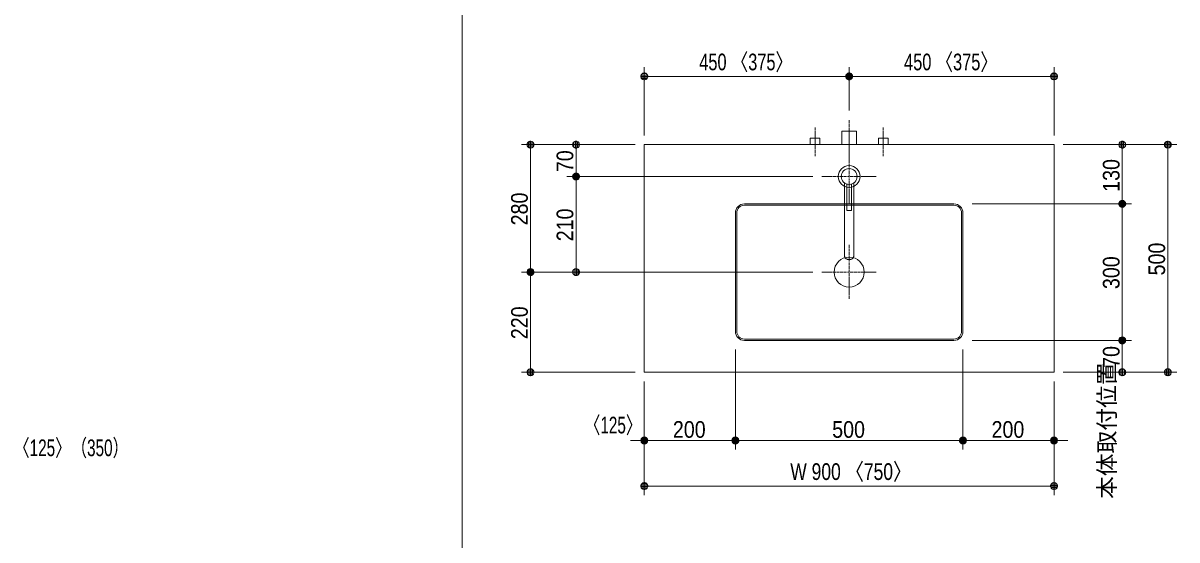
# Model space of a CAD drawing. Units: millimetres, scale not verified. Extents: x -6062 to 6062, y -3045 to 3045.
# Drawn here: x -3982 to -1448, y -738 to 397 of the extents above; entities that cross this region are included whole.
import ezdxf
from ezdxf.enums import TextEntityAlignment as Align

# ---------------------------------------------------------------- set-up
doc = ezdxf.new("R2010")
doc.units = ezdxf.units.MM
doc.header["$LTSCALE"] = 20
doc.linetypes.add('CHAIN1', pattern=[8, 5, -1, 1, -1])
for name, color, linetype, lineweight in [('0-0_1図面枠', 7, 'Continuous', 9), ('0-1_2寸法-1', 7, 'Continuous', 9), ('0-2_0', 7, 'Continuous', 9), ('0-3_2寸法-2', 7, 'Continuous', 9), ('0-5_5ボウル・キャビネット', 7, 'Continuous', 9), ('0-7_4給排水', 7, 'Continuous', 9)]:
    doc.layers.add(name, color=color, linetype=linetype, lineweight=lineweight)
doc.styles.add('ＭＳ Ｐゴシック', font='')
doc.styles.get('ＭＳ Ｐゴシック').set_extended_font_data('MS PGothic')

# ---------------------------------------------------------------- blocks, each defined once
blk = doc.blocks.new('_Dot')
at = {"layer": '0-2_0'}
for p, q in [((-10, 0), (-20, 0)), ((9.78, 2), (-9.78, 2)), ((7.99, 6), (-7.99, 6)), ((9.16, -3.98), (-9.16, -3.98)), ((6, -7.98), (-6, -7.98))]:
    blk.add_line(p, q, dxfattribs=at)
for points in [[(10, 0), (9.92, 1.25), (9.69, 2.49), (9.3, 3.68), (8.76, 4.82), (8.09, 5.88), (7.29, 6.85), (6.37, 7.71), (5.36, 8.44), (4.26, 9.05), (3.09, 9.51), (1.87, 9.82), (0.63, 9.98), (-0.63, 9.98), (-1.87, 9.82), (-3.09, 9.51), (-4.26, 9.05), (-5.36, 8.44), (-6.37, 7.71), (-7.29, 6.85), (-8.09, 5.88), (-8.76, 4.82), (-9.3, 3.68), (-9.69, 2.49), (-9.92, 1.25), (-10, 0), (0, 0)], [(-10, 0), (-9.92, -1.25), (-9.69, -2.49), (-9.3, -3.68), (-8.76, -4.82), (-8.09, -5.88), (-7.29, -6.85), (-6.37, -7.71), (-5.36, -8.44), (-4.26, -9.05), (-3.09, -9.51), (-1.87, -9.82), (-0.63, -9.98), (0.63, -9.98), (1.87, -9.82), (3.09, -9.51), (4.26, -9.05), (5.36, -8.44), (6.37, -7.71), (7.29, -6.85), (8.09, -5.88), (8.76, -4.82), (9.3, -3.68), (9.69, -2.49), (9.92, -1.25), (10, 0), (0, 0)]]:
    blk.add_lwpolyline(points, close=True, dxfattribs=at)
blk = doc.blocks.new('グループ-7')
at = {"layer": '0-7_4給排水', "linetype": 'CHAIN1'}
blk.add_line((-7600, 2100), (-7600, 3700), dxfattribs=at)
at = {"layer": '0-7_4給排水'}
blk.add_lwpolyline([(-7920, 2600), (-7920, 3200), (-7280, 3200), (-7280, 2600)], dxfattribs=at)
blk = doc.blocks.new('グループ-13')
at = {"layer": '0-5_5ボウル・キャビネット'}
for p, q in [((-12200, 0), (-3000, 0)), ((-12600, -5600), (-12600, -400)), ((-12540, -5600), (-12540, -400)), ((-12200, -60), (-3000, -60)), ((-2660, -400), (-2660, -5600)), ((-2600, -400), (-2600, -5600)), ((-3000, -5940), (-12200, -5940)), ((-3000, -6000), (-12200, -6000))]:
    blk.add_line(p, q, dxfattribs=at)
at = {"layer": '0-5_5ボウル・キャビネット', "linetype": 'CHAIN1'}
for p, q in [((-7600, -1800), (-7600, -4200)), ((-8800, -3000), (-6400, -3000))]:
    blk.add_line(p, q, dxfattribs=at)
at = {"layer": '0-5_5ボウル・キャビネット'}
blk.add_circle((-7600, -3000), 660, dxfattribs=at)
for centre, radius, start, end in [((-12200, -400), 400, 90, 180), ((-3000, -400), 400, 0, 90), ((-12200, -400), 340, 90, 180), ((-3000, -400), 340, 0, 90), ((-12200, -5600), 400, 180, 270), ((-12200, -5600), 340, 180, 270), ((-3000, -5600), 400, 270, 0), ((-3000, -5600), 340, 270, 0)]:
    blk.add_arc(centre, radius, start, end, dxfattribs=at)
blk = doc.blocks.new('グループ-19')
at = {"layer": '0-7_4給排水', "linetype": 'CHAIN1'}
for p, q in [((-7600, 2400), (-7600, 0)), ((-8800, 1200), (-6400, 1200))]:
    blk.add_line(p, q, dxfattribs=at)
at = {"layer": '0-7_4給排水'}
for points in [[(-7800, 912.8), (-7800, -2300), (-7799.2, -2313.8), (-7796.7, -2327.9), (-7792.3, -2342.2), (-7786, -2356.4), (-7777.7, -2370.4), (-7767.4, -2383.8), (-7755.3, -2396.6), (-7741.4, -2408.3), (-7726.1, -2418.9), (-7709.4, -2428.2), (-7691.9, -2436.1), (-7673.6, -2442.5), (-7655, -2447.3), (-7636.4, -2450.7), (-7618, -2452.6), (-7600, -2453.2), (-7582, -2452.6), (-7563.6, -2450.7), (-7545, -2447.3), (-7526.4, -2442.5), (-7508.1, -2436.1), (-7490.6, -2428.2), (-7473.9, -2418.9), (-7458.6, -2408.3), (-7444.7, -2396.6), (-7432.6, -2383.8), (-7422.3, -2370.4), (-7414, -2356.4), (-7407.7, -2342.2), (-7403.3, -2327.9), (-7400.8, -2313.8), (-7400, -2300), (-7400, 912.8)], [(-7700, 864.6), (-7700, -300), (-7500, -300), (-7500, 864.6)]]:
    blk.add_lwpolyline(points, dxfattribs=at)
for radius in [480, 350]:
    blk.add_circle((-7600, 1200), radius, dxfattribs=at)
blk = doc.blocks.new('止水栓_平面_W75')
at = {"layer": '0-7_4給排水', "linetype": 'CHAIN1'}
for p, q in [((-1500, -500), (-1500, 780)), ((1500, -500), (1500, 780))]:
    blk.add_line(p, q, dxfattribs=at)
at = {"layer": '0-7_4給排水'}
for points in [[(-1710, 0), (-1710, 280), (-1290, 280), (-1290, 0)], [(1290, 0), (1290, 280), (1710, 280), (1710, 0)]]:
    blk.add_lwpolyline(points, dxfattribs=at)

msp = doc.modelspace()

# ---------------------------------------------------------------- linework, layer by layer
at = {"layer": '0-0_1図面枠'}
msp.add_line((-3017.5, 1750), (-3017.5, -2420), dxfattribs=at)
at = {"layer": '0-1_2寸法-1'}
for p, q in [((-2617.5, 150), (-2617.5, 300)), ((-2182.51, 280), (-2602.49, 280)), ((-2167.5, 205), (-2167.5, 300)), ((-2167.5, 205), (-2167.5, 300)), ((-2152.49, 280), (-1732.51, 280)), ((-1717.5, 150), (-1717.5, 300)), ((-2787.5, 130), (-2887.5, 130)), ((-2637.5, 130), (-2787.5, 130)), ((-1697.5, 130), (-1547.5, 130)), ((-1547.5, 130), (-1447.5, 130)), ((-2867.5, -134.99), (-2867.5, 114.99)), ((-2767.5, 75.01), (-2767.5, 114.99)), ((-1567.5, 114.99), (-1567.5, 15.01)), ((-1467.5, -354.99), (-1467.5, 114.99)), ((-2247.5, 60), (-2787.5, 60)), ((-2247.5, 60), (-2787.5, 60)), ((-2767.5, 44.99), (-2767.5, -134.99)), ((-1897.5, 0), (-1547.5, 0)), ((-1692.5, 0), (-1547.5, 0)), ((-1567.5, -284.99), (-1567.5, -15.01)), ((-2787.5, -150), (-2887.5, -150)), ((-2787.5, -150), (-2887.5, -150)), ((-2247.5, -150), (-2787.5, -150)), ((-2867.5, -165.01), (-2867.5, -354.99)), ((-1897.5, -300), (-1547.5, -300)), ((-1697.5, -300), (-1547.5, -300)), ((-2417.5, -320), (-2417.5, -540)), ((-1917.5, -320), (-1917.5, -540)), ((-1567.5, -354.99), (-1567.5, -315.01)), ((-2637.5, -370), (-2887.5, -370)), ((-1697.5, -370), (-1547.5, -370)), ((-1547.5, -370), (-1447.5, -370)), ((-2617.5, -390), (-2617.5, -540)), ((-2417.5, -390), (-2417.5, -540)), ((-1917.5, -390), (-1917.5, -540)), ((-1717.5, -390), (-1717.5, -540)), ((-2602.49, -520), (-2432.51, -520)), ((-1932.51, -520), (-2402.49, -520)), ((-1902.49, -520), (-1732.51, -520)), ((-2617.5, -540), (-2617.5, -640)), ((-1717.5, -540), (-1717.5, -640)), ((-1732.51, -620), (-2602.49, -620))]:
    msp.add_line(p, q, dxfattribs=at)
at = {"layer": '0-3_2寸法-2'}
for p, q in [((-2617.5, -390), (-2617.5, -540)), ((-2417.5, -390), (-2417.5, -540)), ((-1917.5, -390), (-1917.5, -540)), ((-1717.5, -390), (-1717.5, -540)), ((-2632.51, -520), (-2647.51, -520)), ((-2417.5, -520), (-2617.5, -520)), ((-2402.49, -520), (-2387.49, -520)), ((-1932.51, -520), (-1947.51, -520)), ((-1917.5, -520), (-1717.5, -520)), ((-1702.49, -520), (-1687.49, -520))]:
    msp.add_line(p, q, dxfattribs=at)
at = {"layer": '0-5_5ボウル・キャビネット'}
msp.add_lwpolyline([(-2617.5, 130), (-1717.5, 130), (-1717.5, -370), (-2617.5, -370)], close=True, dxfattribs=at)

# ---------------------------------------------------------------- block references
at = {"layer": '0-1_2寸法-1', "xscale": 0.7503418, "yscale": 0.7503418}
for p, rotation in [((-2617.5, 280), 180), ((-2167.5, 280), 180), ((-2867.5, 130), 90), ((-2767.5, 130), 90), ((-1567.5, 130), 90), ((-1467.5, 130), 90), ((-2767.5, 60), 270), ((-2767.5, 60), 90), ((-1567.5, 0), 270), ((-1567.5, 0), 90), ((-2867.5, -150), 270), ((-2867.5, -150), 90), ((-2767.5, -150), 270), ((-1567.5, -300), 270), ((-1567.5, -300), 90), ((-2867.5, -370), 270), ((-1567.5, -370), 270), ((-1467.5, -370), 270), ((-2617.5, -520), 180), ((-2417.5, -520), 180), ((-1917.5, -520), 180), ((-2617.5, -620), 180)]:
    msp.add_blockref('_Dot', p, dxfattribs=dict(at, rotation=rotation))
for p in [(-2167.5, 280), (-1717.5, 280), (-2417.5, -520), (-1917.5, -520), (-1717.5, -520), (-1717.5, -620)]:
    msp.add_blockref('_Dot', p, dxfattribs=at)
at = {"layer": '0-3_2寸法-2', "xscale": 0.7503418, "yscale": 0.7503418}
for p in [(-2617.5, -520), (-1917.5, -520)]:
    msp.add_blockref('_Dot', p, dxfattribs=at)
at = {"layer": '0-3_2寸法-2', "xscale": 0.7503418, "yscale": 0.7503418, "rotation": 180}
for p in [(-2417.5, -520), (-1717.5, -520)]:
    msp.add_blockref('_Dot', p, dxfattribs=at)
at = {"layer": '0-5_5ボウル・キャビネット', "xscale": 0.05, "yscale": 0.05}
msp.add_blockref('グループ-13', (-1787.5, 0), dxfattribs=at)
at = {"layer": '0-7_4給排水', "xscale": 0.05, "yscale": 0.05}
for name, p in [('グループ-7', (-1787.5, 0)), ('止水栓_平面_W75', (-2167.5, 130)), ('グループ-19', (-1787.5, 0))]:
    msp.add_blockref(name, p, dxfattribs=at)

# ---------------------------------------------------------------- texts
at = {"layer": '0-1_2寸法-1', "style": 'ＭＳ Ｐゴシック'}
for s, height, width, p in [('450 〈375〉', 36.66, 0.75, (-2496.82, 282.35)), ('450 〈375〉', 36.66, 0.75, (-2046.82, 282.35)), ('200', 36.66, 0.9, (-2554.78, -524.96)), ('500', 36.66, 0.9, (-2204.78, -524.96)), ('200', 36.66, 0.9, (-1854.78, -524.96)), ('W 900 〈750〉', 36.69, 0.8, (-2296.89, -617.65))]:
    msp.add_text(s, height=height, dxfattribs=dict(at, width=width)).set_placement(p, align=Align.BOTTOM_LEFT)
at = {"layer": '0-1_2寸法-1', "style": 'ＭＳ Ｐゴシック', "width": 0.9}
for s, p in [('70', (-2762.54, 69.63)), ('130', (-1562.54, 26.39)), ('280', (-2862.54, -47.28)), ('210', (-2762.54, -82.28)), ('500', (-1462.54, -157.28)), ('300', (-1562.54, -187.28)), ('220', (-2862.54, -297.28)), ('70', (-1562.54, -360.37))]:
    msp.add_text(s, height=36.66, rotation=90, dxfattribs=at).set_placement(p, align=Align.BOTTOM_LEFT)
at = {"layer": '0-3_2寸法-2', "style": 'ＭＳ Ｐゴシック'}
msp.add_text('本体取付位置', height=36.66, rotation=90, dxfattribs=at).set_placement((-1572.19, -648.35), align=Align.BOTTOM_LEFT)
at = {"layer": '0-3_2寸法-2', "style": 'ＭＳ Ｐゴシック', "width": 0.7}
for s, p in [('〈125〉', (-2749.1, -515.31)), ('〈125〉（350）', (-4002.84, -565.31))]:
    msp.add_text(s, height=36.69, dxfattribs=at).set_placement(p, align=Align.BOTTOM_LEFT)

doc.saveas('drawing.dxf')
